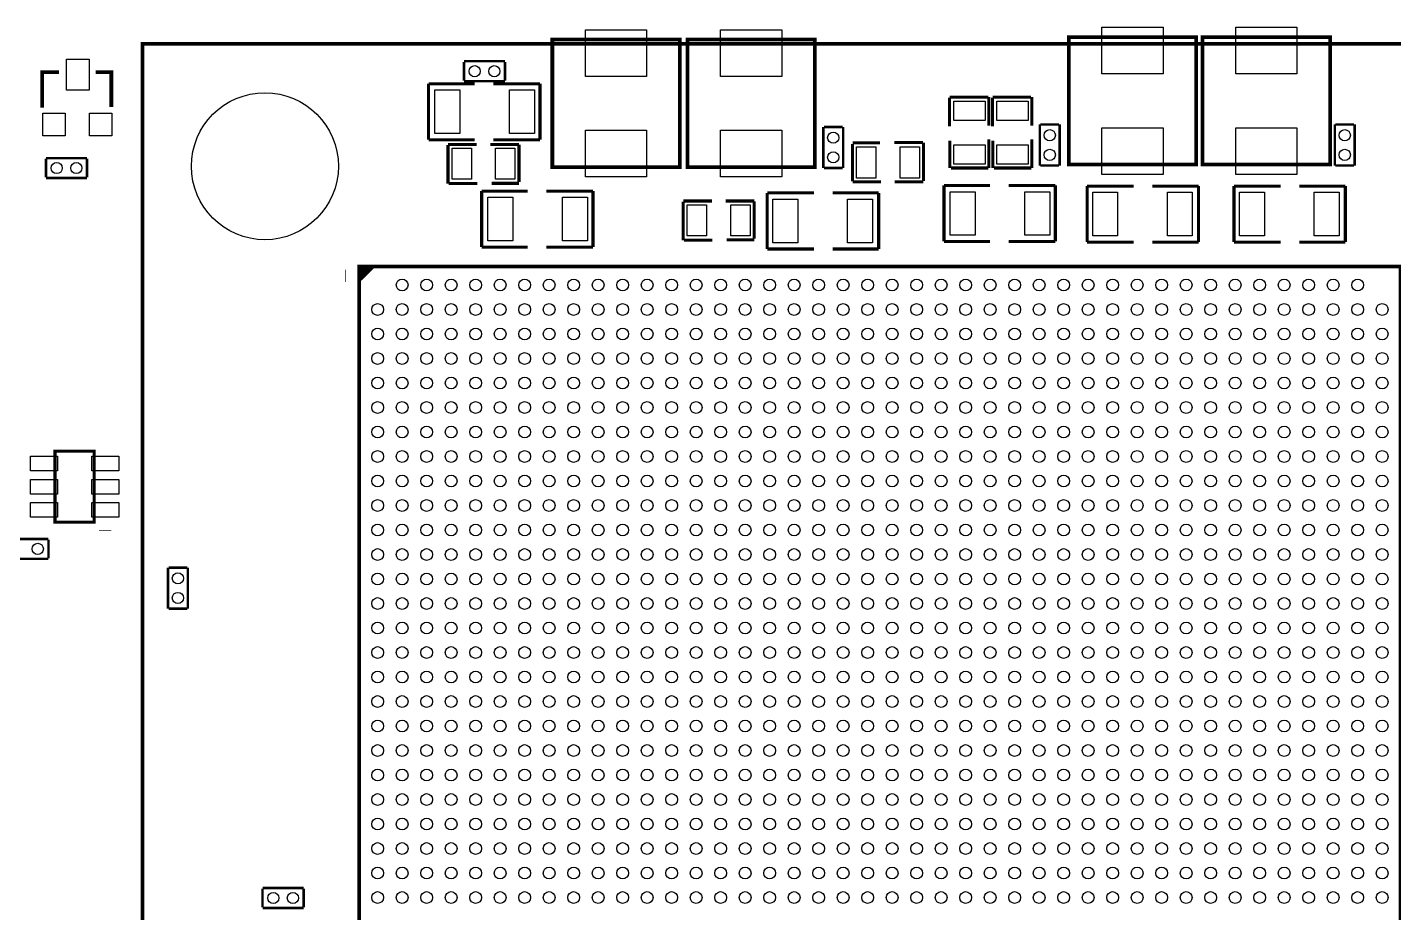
# Model space of a CAD drawing. Extents: x 4 to 274, y -3 to 190.
# Drawn here: x 123.8 to 179.6, y 78 to 114.2 of the extents above; entities that cross this region are included whole.
import ezdxf

# ---------------------------------------------------------------- set-up
doc = ezdxf.new("R2010")
doc.units = 0
doc.header["$MEASUREMENT"] = 0
doc.layers.add('PG_SILKSCREEN_TOP', color=130, linetype='CONTINUOUS')
doc.layers.add('PIN_TOP', color=140, linetype='CONTINUOUS')

msp = doc.modelspace()

# ---------------------------------------------------------------- linework, layer by layer
at = {"layer": 'PG_SILKSCREEN_TOP'}
for points, const_width in [([(171.509944, 108.575856), (171.509944, 113.775744), (166.310056, 113.775744), (166.310056, 108.575856), (171.509944, 108.575856)], 0.150114), ([(176.970944, 108.575856), (176.970944, 113.775744), (171.771056, 113.775744), (171.771056, 108.575856), (176.970944, 108.575856)], 0.150114), ([(188.49594, 33.50768), (188.49594, 113.50752), (128.49606, 113.50752), (128.49606, 33.50768), (188.49594, 33.50768)], 0.1524), ([(150.427944, 108.474256), (150.427944, 113.674144), (145.228056, 113.674144), (145.228056, 108.474256), (150.427944, 108.474256)], 0.150114), ([(155.939744, 108.474256), (155.939744, 113.674144), (150.739856, 113.674144), (150.739856, 108.474256), (155.939744, 108.474256)], 0.150114), ([(141.621002, 112.79124), (143.297402, 112.79124)], 0.1016), ([(141.621002, 112.00384), (141.621002, 112.76584)], 0.1016), ([(143.297402, 112.76584), (143.297402, 112.00384)], 0.1016), ([(125.095, 112.3442), (124.4092, 112.3442), (124.4092, 110.8964)], 0.1524), ([(126.5936, 112.3442), (127.2286, 112.3442), (127.2286, 110.9218)], 0.1524), ([(140.176504, 111.872014), (142.056104, 111.872014)], 0.127), ([(140.176504, 109.586014), (140.176504, 111.872014)], 0.127), ([(143.297402, 111.97844), (141.621002, 111.97844)], 0.1016), ([(144.723104, 111.872014), (142.818104, 111.872014)], 0.127), ([(144.723104, 109.586014), (144.723104, 111.872014)], 0.127), ([(161.4424, 111.3282), (163.0172, 111.3282)], 0.127), ([(161.4424, 110.1344), (161.4424, 111.3028)], 0.127), ([(163.0426, 111.3282), (163.0426, 110.1598)], 0.127), ([(163.195, 111.3282), (164.7698, 111.3282)], 0.127), ([(163.195, 110.1344), (163.195, 111.3028)], 0.127), ([(164.7952, 111.3282), (164.7952, 110.1598)], 0.127), ([(156.2862, 108.4326), (156.2862, 110.109)], 0.1016), ([(156.3116, 110.109), (157.0736, 110.109)], 0.1016), ([(157.099, 110.109), (157.099, 108.4326)], 0.1016), ([(165.1254, 108.5342), (165.1254, 110.2106)], 0.1016), ([(165.1508, 110.2106), (165.9128, 110.2106)], 0.1016), ([(165.9382, 110.2106), (165.9382, 108.5342)], 0.1016), ([(177.165, 108.5342), (177.165, 110.2106)], 0.1016), ([(177.1904, 110.2106), (177.9524, 110.2106)], 0.1016), ([(177.9778, 110.2106), (177.9778, 108.5342)], 0.1016), ([(142.056104, 109.586014), (140.176504, 109.586014)], 0.127), ([(140.97, 109.3978), (142.1384, 109.3978)], 0.127), ([(140.97, 107.7976), (140.97, 109.3724)], 0.127), ([(143.8656, 109.3978), (142.6972, 109.3978)], 0.127), ([(142.818104, 109.586014), (144.723104, 109.586014)], 0.127), ([(143.8656, 107.8611), (143.8656, 109.3851)], 0.127), ([(158.5976, 109.4613), (157.48, 109.4613)], 0.127), ([(157.48, 109.4105), (157.48, 107.8865)], 0.127), ([(159.1818, 109.474), (160.3502, 109.474)], 0.127), ([(160.3756, 109.474), (160.3756, 107.8992)], 0.127), ([(161.4551, 109.5502), (161.4551, 108.4326)], 0.127), ([(163.0426, 108.4326), (163.0426, 109.601)], 0.127), ([(163.2077, 109.5502), (163.2077, 108.4326)], 0.127), ([(164.7952, 108.4326), (164.7952, 109.601)], 0.127), ([(124.5616, 108.839), (126.238, 108.839)], 0.1016), ([(124.5616, 108.0516), (124.5616, 108.8136)], 0.1016), ([(126.238, 108.8136), (126.238, 108.0516)], 0.1016), ([(157.0736, 108.4326), (156.3116, 108.4326)], 0.1016), ([(161.5059, 108.4326), (163.0299, 108.4326)], 0.127), ([(163.2585, 108.4326), (164.7825, 108.4326)], 0.127), ([(165.9128, 108.5342), (165.1508, 108.5342)], 0.1016), ([(177.9524, 108.5342), (177.1904, 108.5342)], 0.1016), ([(126.238, 108.0262), (124.5616, 108.0262)], 0.1016), ([(142.1638, 107.7976), (140.9954, 107.7976)], 0.127), ([(142.748, 107.8103), (143.8656, 107.8103)], 0.127), ([(157.48, 107.8738), (158.6484, 107.8738)], 0.127), ([(160.3756, 107.8738), (159.2072, 107.8738)], 0.127), ([(161.2138, 107.7214), (163.0934, 107.7214)], 0.127), ([(161.2138, 105.4354), (161.2138, 107.7214)], 0.127), ([(165.7604, 107.7214), (163.8554, 107.7214)], 0.127), ([(165.7604, 105.4354), (165.7604, 107.7214)], 0.127), ([(167.0558, 107.696), (167.0558, 105.41)], 0.127), ([(168.9608, 107.696), (167.0558, 107.696)], 0.127), ([(169.7228, 107.696), (171.6024, 107.696)], 0.127), ([(171.6024, 107.696), (171.6024, 105.41)], 0.127), ([(173.0502, 107.696), (173.0502, 105.41)], 0.127), ([(174.9552, 107.696), (173.0502, 107.696)], 0.127), ([(175.7172, 107.696), (177.5968, 107.696)], 0.127), ([(177.5968, 107.696), (177.5968, 105.41)], 0.127), ([(142.3416, 107.4928), (144.2212, 107.4928)], 0.127), ([(142.3416, 105.2068), (142.3416, 107.4928)], 0.127), ([(146.8882, 107.4928), (144.9832, 107.4928)], 0.127), ([(146.8882, 105.2068), (146.8882, 107.4928)], 0.127), ([(150.5712, 107.0864), (151.7396, 107.0864)], 0.127), ([(150.5712, 105.4862), (150.5712, 107.061)], 0.127), ([(153.4668, 107.0864), (152.2984, 107.0864)], 0.127), ([(153.4668, 105.5497), (153.4668, 107.0737)], 0.127), ([(154.0002, 107.4166), (154.0002, 105.1306)], 0.127), ([(155.9052, 107.4166), (154.0002, 107.4166)], 0.127), ([(156.6672, 107.4166), (158.5468, 107.4166)], 0.127), ([(158.5468, 107.4166), (158.5468, 105.1306)], 0.127), ([(151.765, 105.4862), (150.5966, 105.4862)], 0.127), ([(152.3492, 105.4989), (153.4668, 105.4989)], 0.127), ([(163.0934, 105.4354), (161.2138, 105.4354)], 0.127), ([(163.8554, 105.4354), (165.7604, 105.4354)], 0.127), ([(167.0558, 105.41), (168.9608, 105.41)], 0.127), ([(171.6024, 105.41), (169.7228, 105.41)], 0.127), ([(173.0502, 105.41), (174.9552, 105.41)], 0.127), ([(177.5968, 105.41), (175.7172, 105.41)], 0.127), ([(144.2212, 105.2068), (142.3416, 105.2068)], 0.127), ([(144.9832, 105.2068), (146.8882, 105.2068)], 0.127), ([(154.0002, 105.1306), (155.9052, 105.1306)], 0.127), ([(158.5468, 105.1306), (156.6672, 105.1306)], 0.127), ([(136.779, 104.0384), (136.8044, 104.0384)], 0.500126), ([(137.347706, 61.909706), (179.847494, 61.909706), (179.847494, 104.409494), (137.347706, 104.409494), (137.347706, 61.909706)], 0.150114), ([(137.5664, 104.394), (137.3886, 104.2162), (137.3886, 104.0384), (137.7188, 104.3686), (137.8712, 104.3686), (137.3886, 103.886)], 0.150114), ([(124.9299, 93.977714), (124.9299, 96.877886), (126.5301, 96.877886), (126.5301, 93.977714), (124.9299, 93.977714)], 0.124968), ([(126.9746, 93.6244), (126.9746, 93.6498)], 0.500126), ([(122.9868, 93.2942), (124.6632, 93.2942)], 0.1016), ([(124.6632, 93.2688), (124.6632, 92.5068)], 0.1016), ([(124.6632, 92.4814), (122.9868, 92.4814)], 0.1016), ([(129.54, 90.4494), (129.54, 92.1258)], 0.1016), ([(129.5654, 92.1258), (130.3274, 92.1258)], 0.1016), ([(130.3528, 92.1258), (130.3528, 90.4494)], 0.1016), ([(130.3274, 90.4494), (129.5654, 90.4494)], 0.1016), ([(133.4008, 79.047594), (135.0772, 79.047594)], 0.1016), ([(133.4008, 78.260194), (133.4008, 79.022194)], 0.1016), ([(135.0772, 79.022194), (135.0772, 78.260194)], 0.1016), ([(135.0772, 78.234794), (133.4008, 78.234794)], 0.1016)]:
    msp.add_lwpolyline(points, dxfattribs=dict(at, const_width=const_width))
at = {"layer": 'PIN_TOP'}
for points in [[(146.577939, 114.074194), (149.078061, 114.074194), (149.078061, 112.174274), (146.577939, 112.174274)], [(152.089739, 114.074194), (154.589861, 114.074194), (154.589861, 112.174274), (152.089739, 112.174274)], [(167.659939, 114.175794), (170.160061, 114.175794), (170.160061, 112.275874), (167.659939, 112.275874)], [(173.120939, 114.175794), (175.621061, 114.175794), (175.621061, 112.275874), (173.120939, 112.275874)], [(125.404626, 111.605568), (125.404626, 112.875568), (126.319026, 112.875568), (126.319026, 111.605568)], [(141.446504, 111.618014), (141.446504, 109.840014), (140.430504, 109.840014), (140.430504, 111.618014)], [(144.494504, 111.618014), (144.494504, 109.840014), (143.478504, 109.840014), (143.478504, 111.618014)], [(162.8902, 110.3757), (161.6202, 110.3757), (161.6202, 111.1631), (162.8902, 111.1631)], [(164.6428, 110.3757), (163.3728, 110.3757), (163.3728, 111.1631), (164.6428, 111.1631)], [(124.4346, 109.7534), (124.4346, 110.6678), (125.349, 110.6678), (125.349, 109.7534)], [(126.33452, 109.7534), (126.33452, 110.6678), (127.24892, 110.6678), (127.24892, 109.7534)], [(146.577939, 109.974126), (149.078061, 109.974126), (149.078061, 108.074206), (146.577939, 108.074206)], [(152.089739, 109.974126), (154.589861, 109.974126), (154.589861, 108.074206), (152.089739, 108.074206)], [(167.659939, 110.075726), (170.160061, 110.075726), (170.160061, 108.175806), (167.659939, 108.175806)], [(173.120939, 110.075726), (175.621061, 110.075726), (175.621061, 108.175806), (173.120939, 108.175806)], [(162.8902, 108.5977), (161.6202, 108.5977), (161.6202, 109.3851), (162.8902, 109.3851)], [(164.6428, 108.5977), (163.3728, 108.5977), (163.3728, 109.3851), (164.6428, 109.3851)], [(141.9225, 109.2454), (141.9225, 107.9754), (141.1351, 107.9754), (141.1351, 109.2454)], [(143.7005, 109.2454), (143.7005, 107.9754), (142.9131, 107.9754), (142.9131, 109.2454)], [(157.6451, 108.0262), (157.6451, 109.2962), (158.4325, 109.2962), (158.4325, 108.0262)], [(159.4231, 108.0262), (159.4231, 109.2962), (160.2105, 109.2962), (160.2105, 108.0262)], [(143.6116, 107.2388), (143.6116, 105.4608), (142.5956, 105.4608), (142.5956, 107.2388)], [(146.6596, 107.2388), (146.6596, 105.4608), (145.6436, 105.4608), (145.6436, 107.2388)], [(154.2288, 105.3846), (154.2288, 107.1626), (155.2448, 107.1626), (155.2448, 105.3846)], [(157.2768, 105.3846), (157.2768, 107.1626), (158.2928, 107.1626), (158.2928, 105.3846)], [(162.4838, 107.4674), (162.4838, 105.6894), (161.4678, 105.6894), (161.4678, 107.4674)], [(165.5318, 107.4674), (165.5318, 105.6894), (164.5158, 105.6894), (164.5158, 107.4674)], [(167.2844, 105.664), (167.2844, 107.442), (168.3004, 107.442), (168.3004, 105.664)], [(170.3324, 105.664), (170.3324, 107.442), (171.3484, 107.442), (171.3484, 105.664)], [(173.2788, 105.664), (173.2788, 107.442), (174.2948, 107.442), (174.2948, 105.664)], [(176.3268, 105.664), (176.3268, 107.442), (177.3428, 107.442), (177.3428, 105.664)], [(151.5237, 106.934), (151.5237, 105.664), (150.7363, 105.664), (150.7363, 106.934)], [(153.3017, 106.934), (153.3017, 105.664), (152.5143, 105.664), (152.5143, 106.934)], [(125.030103, 96.077786), (123.930029, 96.077786), (123.930029, 96.677734), (125.030103, 96.677734)], [(127.529971, 96.077786), (126.429897, 96.077786), (126.429897, 96.677734), (127.529971, 96.677734)], [(125.030103, 95.127826), (123.930029, 95.127826), (123.930029, 95.727774), (125.030103, 95.727774)], [(127.529971, 95.127826), (126.429897, 95.127826), (126.429897, 95.727774), (127.529971, 95.727774)], [(125.030103, 94.177866), (123.930029, 94.177866), (123.930029, 94.777814), (125.030103, 94.777814)], [(127.529971, 94.177866), (126.429897, 94.177866), (126.429897, 94.777814), (127.529971, 94.777814)]]:
    msp.add_lwpolyline(points, close=True, dxfattribs=at)
for centre, radius in [((142.05839, 112.38484), 0.2286), ((142.860014, 112.38484), 0.2286), ((133.49605, 108.50753), 2.999994), ((156.6926, 109.671612), 0.2286), ((165.5318, 109.773212), 0.2286), ((177.5714, 109.773212), 0.2286), ((156.6926, 108.869988), 0.2286), ((165.5318, 108.971588), 0.2286), ((177.5714, 108.971588), 0.2286), ((124.998988, 108.4326), 0.2286), ((125.800612, 108.4326), 0.2286), ((139.097512, 103.659686), 0.2413), ((140.09751, 103.659686), 0.2413), ((141.097508, 103.659686), 0.2413), ((142.097506, 103.659686), 0.2413), ((143.097504, 103.659686), 0.2413), ((144.097502, 103.659686), 0.2413), ((145.0975, 103.659686), 0.2413), ((146.097498, 103.659686), 0.2413), ((147.097496, 103.659686), 0.2413), ((148.097494, 103.659686), 0.2413), ((149.097492, 103.659686), 0.2413), ((150.09749, 103.659686), 0.2413), ((151.097488, 103.659686), 0.2413), ((152.097486, 103.659686), 0.2413), ((153.097484, 103.659686), 0.2413), ((154.097482, 103.659686), 0.2413), ((155.09748, 103.659686), 0.2413), ((156.097478, 103.659686), 0.2413), ((157.097476, 103.659686), 0.2413), ((158.097474, 103.659686), 0.2413), ((159.097726, 103.659686), 0.2413), ((160.097724, 103.659686), 0.2413), ((161.097722, 103.659686), 0.2413), ((162.09772, 103.659686), 0.2413), ((163.097718, 103.659686), 0.2413), ((164.097716, 103.659686), 0.2413), ((165.097714, 103.659686), 0.2413), ((166.097712, 103.659686), 0.2413), ((167.09771, 103.659686), 0.2413), ((168.097708, 103.659686), 0.2413), ((169.097706, 103.659686), 0.2413), ((170.097704, 103.659686), 0.2413), ((171.097702, 103.659686), 0.2413), ((172.0977, 103.659686), 0.2413), ((173.097698, 103.659686), 0.2413), ((174.097696, 103.659686), 0.2413), ((175.097694, 103.659686), 0.2413), ((176.097692, 103.659686), 0.2413), ((177.09769, 103.659686), 0.2413), ((178.097688, 103.659686), 0.2413), ((138.097514, 102.659688), 0.2413), ((139.097512, 102.659688), 0.2413), ((140.09751, 102.659688), 0.2413), ((141.097508, 102.659688), 0.2413), ((142.097506, 102.659688), 0.2413), ((143.097504, 102.659688), 0.2413), ((144.097502, 102.659688), 0.2413), ((145.0975, 102.659688), 0.2413), ((146.097498, 102.659688), 0.2413), ((147.097496, 102.659688), 0.2413), ((148.097494, 102.659688), 0.2413), ((149.097492, 102.659688), 0.2413), ((150.09749, 102.659688), 0.2413), ((151.097488, 102.659688), 0.2413), ((152.097486, 102.659688), 0.2413), ((153.097484, 102.659688), 0.2413), ((154.097482, 102.659688), 0.2413), ((155.09748, 102.659688), 0.2413), ((156.097478, 102.659688), 0.2413), ((157.097476, 102.659688), 0.2413), ((158.097474, 102.659688), 0.2413), ((159.097726, 102.659688), 0.2413), ((160.097724, 102.659688), 0.2413), ((161.097722, 102.659688), 0.2413), ((162.09772, 102.659688), 0.2413), ((163.097718, 102.659688), 0.2413), ((164.097716, 102.659688), 0.2413), ((165.097714, 102.659688), 0.2413), ((166.097712, 102.659688), 0.2413), ((167.09771, 102.659688), 0.2413), ((168.097708, 102.659688), 0.2413), ((169.097706, 102.659688), 0.2413), ((170.097704, 102.659688), 0.2413), ((171.097702, 102.659688), 0.2413), ((172.0977, 102.659688), 0.2413), ((173.097698, 102.659688), 0.2413), ((174.097696, 102.659688), 0.2413), ((175.097694, 102.659688), 0.2413), ((176.097692, 102.659688), 0.2413), ((177.09769, 102.659688), 0.2413), ((178.097688, 102.659688), 0.2413), ((179.097686, 102.659688), 0.2413), ((138.097514, 101.65969), 0.2413), ((139.097512, 101.65969), 0.2413), ((140.09751, 101.65969), 0.2413), ((141.097508, 101.65969), 0.2413), ((142.097506, 101.65969), 0.2413), ((143.097504, 101.65969), 0.2413), ((144.097502, 101.65969), 0.2413), ((145.0975, 101.65969), 0.2413), ((146.097498, 101.65969), 0.2413), ((147.097496, 101.65969), 0.2413), ((148.097494, 101.65969), 0.2413), ((149.097492, 101.65969), 0.2413), ((150.09749, 101.65969), 0.2413), ((151.097488, 101.65969), 0.2413), ((152.097486, 101.65969), 0.2413), ((153.097484, 101.65969), 0.2413), ((154.097482, 101.65969), 0.2413), ((155.09748, 101.65969), 0.2413), ((156.097478, 101.65969), 0.2413), ((157.097476, 101.65969), 0.2413), ((158.097474, 101.65969), 0.2413), ((159.097726, 101.65969), 0.2413), ((160.097724, 101.65969), 0.2413), ((161.097722, 101.65969), 0.2413), ((162.09772, 101.65969), 0.2413), ((163.097718, 101.65969), 0.2413), ((164.097716, 101.65969), 0.2413), ((165.097714, 101.65969), 0.2413), ((166.097712, 101.65969), 0.2413), ((167.09771, 101.65969), 0.2413), ((168.097708, 101.65969), 0.2413), ((169.097706, 101.65969), 0.2413), ((170.097704, 101.65969), 0.2413), ((171.097702, 101.65969), 0.2413), ((172.0977, 101.65969), 0.2413), ((173.097698, 101.65969), 0.2413), ((174.097696, 101.65969), 0.2413), ((175.097694, 101.65969), 0.2413), ((176.097692, 101.65969), 0.2413), ((177.09769, 101.65969), 0.2413), ((178.097688, 101.65969), 0.2413), ((179.097686, 101.65969), 0.2413), ((138.097514, 100.659692), 0.2413), ((139.097512, 100.659692), 0.2413), ((140.09751, 100.659692), 0.2413), ((141.097508, 100.659692), 0.2413), ((142.097506, 100.659692), 0.2413), ((143.097504, 100.659692), 0.2413), ((144.097502, 100.659692), 0.2413), ((145.0975, 100.659692), 0.2413), ((146.097498, 100.659692), 0.2413), ((147.097496, 100.659692), 0.2413), ((148.097494, 100.659692), 0.2413), ((149.097492, 100.659692), 0.2413), ((150.09749, 100.659692), 0.2413), ((151.097488, 100.659692), 0.2413), ((152.097486, 100.659692), 0.2413), ((153.097484, 100.659692), 0.2413), ((154.097482, 100.659692), 0.2413), ((155.09748, 100.659692), 0.2413), ((156.097478, 100.659692), 0.2413), ((157.097476, 100.659692), 0.2413), ((158.097474, 100.659692), 0.2413), ((159.097726, 100.659692), 0.2413), ((160.097724, 100.659692), 0.2413), ((161.097722, 100.659692), 0.2413), ((162.09772, 100.659692), 0.2413), ((163.097718, 100.659692), 0.2413), ((164.097716, 100.659692), 0.2413), ((165.097714, 100.659692), 0.2413), ((166.097712, 100.659692), 0.2413), ((167.09771, 100.659692), 0.2413), ((168.097708, 100.659692), 0.2413), ((169.097706, 100.659692), 0.2413), ((170.097704, 100.659692), 0.2413), ((171.097702, 100.659692), 0.2413), ((172.0977, 100.659692), 0.2413), ((173.097698, 100.659692), 0.2413), ((174.097696, 100.659692), 0.2413), ((175.097694, 100.659692), 0.2413), ((176.097692, 100.659692), 0.2413), ((177.09769, 100.659692), 0.2413), ((178.097688, 100.659692), 0.2413), ((179.097686, 100.659692), 0.2413), ((138.097514, 99.659694), 0.2413), ((139.097512, 99.659694), 0.2413), ((140.09751, 99.659694), 0.2413), ((141.097508, 99.659694), 0.2413), ((142.097506, 99.659694), 0.2413), ((143.097504, 99.659694), 0.2413), ((144.097502, 99.659694), 0.2413), ((145.0975, 99.659694), 0.2413), ((146.097498, 99.659694), 0.2413), ((147.097496, 99.659694), 0.2413), ((148.097494, 99.659694), 0.2413), ((149.097492, 99.659694), 0.2413), ((150.09749, 99.659694), 0.2413), ((151.097488, 99.659694), 0.2413), ((152.097486, 99.659694), 0.2413), ((153.097484, 99.659694), 0.2413), ((154.097482, 99.659694), 0.2413), ((155.09748, 99.659694), 0.2413), ((156.097478, 99.659694), 0.2413), ((157.097476, 99.659694), 0.2413), ((158.097474, 99.659694), 0.2413), ((159.097726, 99.659694), 0.2413), ((160.097724, 99.659694), 0.2413), ((161.097722, 99.659694), 0.2413), ((162.09772, 99.659694), 0.2413), ((163.097718, 99.659694), 0.2413), ((164.097716, 99.659694), 0.2413), ((165.097714, 99.659694), 0.2413), ((166.097712, 99.659694), 0.2413), ((167.09771, 99.659694), 0.2413), ((168.097708, 99.659694), 0.2413), ((169.097706, 99.659694), 0.2413), ((170.097704, 99.659694), 0.2413), ((171.097702, 99.659694), 0.2413), ((172.0977, 99.659694), 0.2413), ((173.097698, 99.659694), 0.2413), ((174.097696, 99.659694), 0.2413), ((175.097694, 99.659694), 0.2413), ((176.097692, 99.659694), 0.2413), ((177.09769, 99.659694), 0.2413), ((178.097688, 99.659694), 0.2413), ((179.097686, 99.659694), 0.2413), ((138.097514, 98.659696), 0.2413), ((139.097512, 98.659696), 0.2413), ((140.09751, 98.659696), 0.2413), ((141.097508, 98.659696), 0.2413), ((142.097506, 98.659696), 0.2413), ((143.097504, 98.659696), 0.2413), ((144.097502, 98.659696), 0.2413), ((145.0975, 98.659696), 0.2413), ((146.097498, 98.659696), 0.2413), ((147.097496, 98.659696), 0.2413), ((148.097494, 98.659696), 0.2413), ((149.097492, 98.659696), 0.2413), ((150.09749, 98.659696), 0.2413), ((151.097488, 98.659696), 0.2413), ((152.097486, 98.659696), 0.2413), ((153.097484, 98.659696), 0.2413), ((154.097482, 98.659696), 0.2413), ((155.09748, 98.659696), 0.2413), ((156.097478, 98.659696), 0.2413), ((157.097476, 98.659696), 0.2413), ((158.097474, 98.659696), 0.2413), ((159.097726, 98.659696), 0.2413), ((160.097724, 98.659696), 0.2413), ((161.097722, 98.659696), 0.2413), ((162.09772, 98.659696), 0.2413), ((163.097718, 98.659696), 0.2413), ((164.097716, 98.659696), 0.2413), ((165.097714, 98.659696), 0.2413), ((166.097712, 98.659696), 0.2413), ((167.09771, 98.659696), 0.2413), ((168.097708, 98.659696), 0.2413), ((169.097706, 98.659696), 0.2413), ((170.097704, 98.659696), 0.2413), ((171.097702, 98.659696), 0.2413), ((172.0977, 98.659696), 0.2413), ((173.097698, 98.659696), 0.2413), ((174.097696, 98.659696), 0.2413), ((175.097694, 98.659696), 0.2413), ((176.097692, 98.659696), 0.2413), ((177.09769, 98.659696), 0.2413), ((178.097688, 98.659696), 0.2413), ((179.097686, 98.659696), 0.2413), ((138.097514, 97.659698), 0.2413), ((139.097512, 97.659698), 0.2413), ((140.09751, 97.659698), 0.2413), ((141.097508, 97.659698), 0.2413), ((142.097506, 97.659698), 0.2413), ((143.097504, 97.659698), 0.2413), ((144.097502, 97.659698), 0.2413), ((145.0975, 97.659698), 0.2413), ((146.097498, 97.659698), 0.2413), ((147.097496, 97.659698), 0.2413), ((148.097494, 97.659698), 0.2413), ((149.097492, 97.659698), 0.2413), ((150.09749, 97.659698), 0.2413), ((151.097488, 97.659698), 0.2413), ((152.097486, 97.659698), 0.2413), ((153.097484, 97.659698), 0.2413), ((154.097482, 97.659698), 0.2413), ((155.09748, 97.659698), 0.2413), ((156.097478, 97.659698), 0.2413), ((157.097476, 97.659698), 0.2413), ((158.097474, 97.659698), 0.2413), ((159.097726, 97.659698), 0.2413), ((160.097724, 97.659698), 0.2413), ((161.097722, 97.659698), 0.2413), ((162.09772, 97.659698), 0.2413), ((163.097718, 97.659698), 0.2413), ((164.097716, 97.659698), 0.2413), ((165.097714, 97.659698), 0.2413), ((166.097712, 97.659698), 0.2413), ((167.09771, 97.659698), 0.2413), ((168.097708, 97.659698), 0.2413), ((169.097706, 97.659698), 0.2413), ((170.097704, 97.659698), 0.2413), ((171.097702, 97.659698), 0.2413), ((172.0977, 97.659698), 0.2413), ((173.097698, 97.659698), 0.2413), ((174.097696, 97.659698), 0.2413), ((175.097694, 97.659698), 0.2413), ((176.097692, 97.659698), 0.2413), ((177.09769, 97.659698), 0.2413), ((178.097688, 97.659698), 0.2413), ((179.097686, 97.659698), 0.2413), ((138.097514, 96.6597), 0.2413), ((139.097512, 96.6597), 0.2413), ((140.09751, 96.6597), 0.2413), ((141.097508, 96.6597), 0.2413), ((142.097506, 96.6597), 0.2413), ((143.097504, 96.6597), 0.2413), ((144.097502, 96.6597), 0.2413), ((145.0975, 96.6597), 0.2413), ((146.097498, 96.6597), 0.2413), ((147.097496, 96.6597), 0.2413), ((148.097494, 96.6597), 0.2413), ((149.097492, 96.6597), 0.2413), ((150.09749, 96.6597), 0.2413), ((151.097488, 96.6597), 0.2413), ((152.097486, 96.6597), 0.2413), ((153.097484, 96.6597), 0.2413), ((154.097482, 96.6597), 0.2413), ((155.09748, 96.6597), 0.2413), ((156.097478, 96.6597), 0.2413), ((157.097476, 96.6597), 0.2413), ((158.097474, 96.6597), 0.2413), ((159.097726, 96.6597), 0.2413), ((160.097724, 96.6597), 0.2413), ((161.097722, 96.6597), 0.2413), ((162.09772, 96.6597), 0.2413), ((163.097718, 96.6597), 0.2413), ((164.097716, 96.6597), 0.2413), ((165.097714, 96.6597), 0.2413), ((166.097712, 96.6597), 0.2413), ((167.09771, 96.6597), 0.2413), ((168.097708, 96.6597), 0.2413), ((169.097706, 96.6597), 0.2413), ((170.097704, 96.6597), 0.2413), ((171.097702, 96.6597), 0.2413), ((172.0977, 96.6597), 0.2413), ((173.097698, 96.6597), 0.2413), ((174.097696, 96.6597), 0.2413), ((175.097694, 96.6597), 0.2413), ((176.097692, 96.6597), 0.2413), ((177.09769, 96.6597), 0.2413), ((178.097688, 96.6597), 0.2413), ((179.097686, 96.6597), 0.2413), ((138.097514, 95.659702), 0.2413), ((139.097512, 95.659702), 0.2413), ((140.09751, 95.659702), 0.2413), ((141.097508, 95.659702), 0.2413), ((142.097506, 95.659702), 0.2413), ((143.097504, 95.659702), 0.2413), ((144.097502, 95.659702), 0.2413), ((145.0975, 95.659702), 0.2413), ((146.097498, 95.659702), 0.2413), ((147.097496, 95.659702), 0.2413), ((148.097494, 95.659702), 0.2413), ((149.097492, 95.659702), 0.2413), ((150.09749, 95.659702), 0.2413), ((151.097488, 95.659702), 0.2413), ((152.097486, 95.659702), 0.2413), ((153.097484, 95.659702), 0.2413), ((154.097482, 95.659702), 0.2413), ((155.09748, 95.659702), 0.2413), ((156.097478, 95.659702), 0.2413), ((157.097476, 95.659702), 0.2413), ((158.097474, 95.659702), 0.2413), ((159.097726, 95.659702), 0.2413), ((160.097724, 95.659702), 0.2413), ((161.097722, 95.659702), 0.2413), ((162.09772, 95.659702), 0.2413), ((163.097718, 95.659702), 0.2413), ((164.097716, 95.659702), 0.2413), ((165.097714, 95.659702), 0.2413), ((166.097712, 95.659702), 0.2413), ((167.09771, 95.659702), 0.2413), ((168.097708, 95.659702), 0.2413), ((169.097706, 95.659702), 0.2413), ((170.097704, 95.659702), 0.2413), ((171.097702, 95.659702), 0.2413), ((172.0977, 95.659702), 0.2413), ((173.097698, 95.659702), 0.2413), ((174.097696, 95.659702), 0.2413), ((175.097694, 95.659702), 0.2413), ((176.097692, 95.659702), 0.2413), ((177.09769, 95.659702), 0.2413), ((178.097688, 95.659702), 0.2413), ((179.097686, 95.659702), 0.2413), ((138.097514, 94.659704), 0.2413), ((139.097512, 94.659704), 0.2413), ((140.09751, 94.659704), 0.2413), ((141.097508, 94.659704), 0.2413), ((142.097506, 94.659704), 0.2413), ((143.097504, 94.659704), 0.2413), ((144.097502, 94.659704), 0.2413), ((145.0975, 94.659704), 0.2413), ((146.097498, 94.659704), 0.2413), ((147.097496, 94.659704), 0.2413), ((148.097494, 94.659704), 0.2413), ((149.097492, 94.659704), 0.2413), ((150.09749, 94.659704), 0.2413), ((151.097488, 94.659704), 0.2413), ((152.097486, 94.659704), 0.2413), ((153.097484, 94.659704), 0.2413), ((154.097482, 94.659704), 0.2413), ((155.09748, 94.659704), 0.2413), ((156.097478, 94.659704), 0.2413), ((157.097476, 94.659704), 0.2413), ((158.097474, 94.659704), 0.2413), ((159.097726, 94.659704), 0.2413), ((160.097724, 94.659704), 0.2413), ((161.097722, 94.659704), 0.2413), ((162.09772, 94.659704), 0.2413), ((163.097718, 94.659704), 0.2413), ((164.097716, 94.659704), 0.2413), ((165.097714, 94.659704), 0.2413), ((166.097712, 94.659704), 0.2413), ((167.09771, 94.659704), 0.2413), ((168.097708, 94.659704), 0.2413), ((169.097706, 94.659704), 0.2413), ((170.097704, 94.659704), 0.2413), ((171.097702, 94.659704), 0.2413), ((172.0977, 94.659704), 0.2413), ((173.097698, 94.659704), 0.2413), ((174.097696, 94.659704), 0.2413), ((175.097694, 94.659704), 0.2413), ((176.097692, 94.659704), 0.2413), ((177.09769, 94.659704), 0.2413), ((178.097688, 94.659704), 0.2413), ((179.097686, 94.659704), 0.2413), ((138.097514, 93.659706), 0.2413), ((139.097512, 93.659706), 0.2413), ((140.09751, 93.659706), 0.2413), ((141.097508, 93.659706), 0.2413), ((142.097506, 93.659706), 0.2413), ((143.097504, 93.659706), 0.2413), ((144.097502, 93.659706), 0.2413), ((145.0975, 93.659706), 0.2413), ((146.097498, 93.659706), 0.2413), ((147.097496, 93.659706), 0.2413), ((148.097494, 93.659706), 0.2413), ((149.097492, 93.659706), 0.2413), ((150.09749, 93.659706), 0.2413), ((151.097488, 93.659706), 0.2413), ((152.097486, 93.659706), 0.2413), ((153.097484, 93.659706), 0.2413), ((154.097482, 93.659706), 0.2413), ((155.09748, 93.659706), 0.2413), ((156.097478, 93.659706), 0.2413), ((157.097476, 93.659706), 0.2413), ((158.097474, 93.659706), 0.2413), ((159.097726, 93.659706), 0.2413), ((160.097724, 93.659706), 0.2413), ((161.097722, 93.659706), 0.2413), ((162.09772, 93.659706), 0.2413), ((163.097718, 93.659706), 0.2413), ((164.097716, 93.659706), 0.2413), ((165.097714, 93.659706), 0.2413), ((166.097712, 93.659706), 0.2413), ((167.09771, 93.659706), 0.2413), ((168.097708, 93.659706), 0.2413), ((169.097706, 93.659706), 0.2413), ((170.097704, 93.659706), 0.2413), ((171.097702, 93.659706), 0.2413), ((172.0977, 93.659706), 0.2413), ((173.097698, 93.659706), 0.2413), ((174.097696, 93.659706), 0.2413), ((175.097694, 93.659706), 0.2413), ((176.097692, 93.659706), 0.2413), ((177.09769, 93.659706), 0.2413), ((178.097688, 93.659706), 0.2413), ((179.097686, 93.659706), 0.2413), ((124.225812, 92.8878), 0.2286), ((138.097514, 92.659708), 0.2413), ((139.097512, 92.659708), 0.2413), ((140.09751, 92.659708), 0.2413), ((141.097508, 92.659708), 0.2413), ((142.097506, 92.659708), 0.2413), ((143.097504, 92.659708), 0.2413), ((144.097502, 92.659708), 0.2413), ((145.0975, 92.659708), 0.2413), ((146.097498, 92.659708), 0.2413), ((147.097496, 92.659708), 0.2413), ((148.097494, 92.659708), 0.2413), ((149.097492, 92.659708), 0.2413), ((150.09749, 92.659708), 0.2413), ((151.097488, 92.659708), 0.2413), ((152.097486, 92.659708), 0.2413), ((153.097484, 92.659708), 0.2413), ((154.097482, 92.659708), 0.2413), ((155.09748, 92.659708), 0.2413), ((156.097478, 92.659708), 0.2413), ((157.097476, 92.659708), 0.2413), ((158.097474, 92.659708), 0.2413), ((159.097726, 92.659708), 0.2413), ((160.097724, 92.659708), 0.2413), ((161.097722, 92.659708), 0.2413), ((162.09772, 92.659708), 0.2413), ((163.097718, 92.659708), 0.2413), ((164.097716, 92.659708), 0.2413), ((165.097714, 92.659708), 0.2413), ((166.097712, 92.659708), 0.2413), ((167.09771, 92.659708), 0.2413), ((168.097708, 92.659708), 0.2413), ((169.097706, 92.659708), 0.2413), ((170.097704, 92.659708), 0.2413), ((171.097702, 92.659708), 0.2413), ((172.0977, 92.659708), 0.2413), ((173.097698, 92.659708), 0.2413), ((174.097696, 92.659708), 0.2413), ((175.097694, 92.659708), 0.2413), ((176.097692, 92.659708), 0.2413), ((177.09769, 92.659708), 0.2413), ((178.097688, 92.659708), 0.2413), ((179.097686, 92.659708), 0.2413), ((129.9464, 91.688412), 0.2286), ((138.097514, 91.65971), 0.2413), ((139.097512, 91.65971), 0.2413), ((140.09751, 91.65971), 0.2413), ((141.097508, 91.65971), 0.2413), ((142.097506, 91.65971), 0.2413), ((143.097504, 91.65971), 0.2413), ((144.097502, 91.65971), 0.2413), ((145.0975, 91.65971), 0.2413), ((146.097498, 91.65971), 0.2413), ((147.097496, 91.65971), 0.2413), ((148.097494, 91.65971), 0.2413), ((149.097492, 91.65971), 0.2413), ((150.09749, 91.65971), 0.2413), ((151.097488, 91.65971), 0.2413), ((152.097486, 91.65971), 0.2413), ((153.097484, 91.65971), 0.2413), ((154.097482, 91.65971), 0.2413), ((155.09748, 91.65971), 0.2413), ((156.097478, 91.65971), 0.2413), ((157.097476, 91.65971), 0.2413), ((158.097474, 91.65971), 0.2413), ((159.097726, 91.65971), 0.2413), ((160.097724, 91.65971), 0.2413), ((161.097722, 91.65971), 0.2413), ((162.09772, 91.65971), 0.2413), ((163.097718, 91.65971), 0.2413), ((164.097716, 91.65971), 0.2413), ((165.097714, 91.65971), 0.2413), ((166.097712, 91.65971), 0.2413), ((167.09771, 91.65971), 0.2413), ((168.097708, 91.65971), 0.2413), ((169.097706, 91.65971), 0.2413), ((170.097704, 91.65971), 0.2413), ((171.097702, 91.65971), 0.2413), ((172.0977, 91.65971), 0.2413), ((173.097698, 91.65971), 0.2413), ((174.097696, 91.65971), 0.2413), ((175.097694, 91.65971), 0.2413), ((176.097692, 91.65971), 0.2413), ((177.09769, 91.65971), 0.2413), ((178.097688, 91.65971), 0.2413), ((179.097686, 91.65971), 0.2413), ((129.9464, 90.886788), 0.2286), ((138.097514, 90.659712), 0.2413), ((139.097512, 90.659712), 0.2413), ((140.09751, 90.659712), 0.2413), ((141.097508, 90.659712), 0.2413), ((142.097506, 90.659712), 0.2413), ((143.097504, 90.659712), 0.2413), ((144.097502, 90.659712), 0.2413), ((145.0975, 90.659712), 0.2413), ((146.097498, 90.659712), 0.2413), ((147.097496, 90.659712), 0.2413), ((148.097494, 90.659712), 0.2413), ((149.097492, 90.659712), 0.2413), ((150.09749, 90.659712), 0.2413), ((151.097488, 90.659712), 0.2413), ((152.097486, 90.659712), 0.2413), ((153.097484, 90.659712), 0.2413), ((154.097482, 90.659712), 0.2413), ((155.09748, 90.659712), 0.2413), ((156.097478, 90.659712), 0.2413), ((157.097476, 90.659712), 0.2413), ((158.097474, 90.659712), 0.2413), ((159.097726, 90.659712), 0.2413), ((160.097724, 90.659712), 0.2413), ((161.097722, 90.659712), 0.2413), ((162.09772, 90.659712), 0.2413), ((163.097718, 90.659712), 0.2413), ((164.097716, 90.659712), 0.2413), ((165.097714, 90.659712), 0.2413), ((166.097712, 90.659712), 0.2413), ((167.09771, 90.659712), 0.2413), ((168.097708, 90.659712), 0.2413), ((169.097706, 90.659712), 0.2413), ((170.097704, 90.659712), 0.2413), ((171.097702, 90.659712), 0.2413), ((172.0977, 90.659712), 0.2413), ((173.097698, 90.659712), 0.2413), ((174.097696, 90.659712), 0.2413), ((175.097694, 90.659712), 0.2413), ((176.097692, 90.659712), 0.2413), ((177.09769, 90.659712), 0.2413), ((178.097688, 90.659712), 0.2413), ((179.097686, 90.659712), 0.2413), ((138.097514, 89.659714), 0.2413), ((139.097512, 89.659714), 0.2413), ((140.09751, 89.659714), 0.2413), ((141.097508, 89.659714), 0.2413), ((142.097506, 89.659714), 0.2413), ((143.097504, 89.659714), 0.2413), ((144.097502, 89.659714), 0.2413), ((145.0975, 89.659714), 0.2413), ((146.097498, 89.659714), 0.2413), ((147.097496, 89.659714), 0.2413), ((148.097494, 89.659714), 0.2413), ((149.097492, 89.659714), 0.2413), ((150.09749, 89.659714), 0.2413), ((151.097488, 89.659714), 0.2413), ((152.097486, 89.659714), 0.2413), ((153.097484, 89.659714), 0.2413), ((154.097482, 89.659714), 0.2413), ((155.09748, 89.659714), 0.2413), ((156.097478, 89.659714), 0.2413), ((157.097476, 89.659714), 0.2413), ((158.097474, 89.659714), 0.2413), ((159.097726, 89.659714), 0.2413), ((160.097724, 89.659714), 0.2413), ((161.097722, 89.659714), 0.2413), ((162.09772, 89.659714), 0.2413), ((163.097718, 89.659714), 0.2413), ((164.097716, 89.659714), 0.2413), ((165.097714, 89.659714), 0.2413), ((166.097712, 89.659714), 0.2413), ((167.09771, 89.659714), 0.2413), ((168.097708, 89.659714), 0.2413), ((169.097706, 89.659714), 0.2413), ((170.097704, 89.659714), 0.2413), ((171.097702, 89.659714), 0.2413), ((172.0977, 89.659714), 0.2413), ((173.097698, 89.659714), 0.2413), ((174.097696, 89.659714), 0.2413), ((175.097694, 89.659714), 0.2413), ((176.097692, 89.659714), 0.2413), ((177.09769, 89.659714), 0.2413), ((178.097688, 89.659714), 0.2413), ((179.097686, 89.659714), 0.2413), ((138.097514, 88.659716), 0.2413), ((139.097512, 88.659716), 0.2413), ((140.09751, 88.659716), 0.2413), ((141.097508, 88.659716), 0.2413), ((142.097506, 88.659716), 0.2413), ((143.097504, 88.659716), 0.2413), ((144.097502, 88.659716), 0.2413), ((145.0975, 88.659716), 0.2413), ((146.097498, 88.659716), 0.2413), ((147.097496, 88.659716), 0.2413), ((148.097494, 88.659716), 0.2413), ((149.097492, 88.659716), 0.2413), ((150.09749, 88.659716), 0.2413), ((151.097488, 88.659716), 0.2413), ((152.097486, 88.659716), 0.2413), ((153.097484, 88.659716), 0.2413), ((154.097482, 88.659716), 0.2413), ((155.09748, 88.659716), 0.2413), ((156.097478, 88.659716), 0.2413), ((157.097476, 88.659716), 0.2413), ((158.097474, 88.659716), 0.2413), ((159.097726, 88.659716), 0.2413), ((160.097724, 88.659716), 0.2413), ((161.097722, 88.659716), 0.2413), ((162.09772, 88.659716), 0.2413), ((163.097718, 88.659716), 0.2413), ((164.097716, 88.659716), 0.2413), ((165.097714, 88.659716), 0.2413), ((166.097712, 88.659716), 0.2413), ((167.09771, 88.659716), 0.2413), ((168.097708, 88.659716), 0.2413), ((169.097706, 88.659716), 0.2413), ((170.097704, 88.659716), 0.2413), ((171.097702, 88.659716), 0.2413), ((172.0977, 88.659716), 0.2413), ((173.097698, 88.659716), 0.2413), ((174.097696, 88.659716), 0.2413), ((175.097694, 88.659716), 0.2413), ((176.097692, 88.659716), 0.2413), ((177.09769, 88.659716), 0.2413), ((178.097688, 88.659716), 0.2413), ((179.097686, 88.659716), 0.2413), ((138.097514, 87.659718), 0.2413), ((139.097512, 87.659718), 0.2413), ((140.09751, 87.659718), 0.2413), ((141.097508, 87.659718), 0.2413), ((142.097506, 87.659718), 0.2413), ((143.097504, 87.659718), 0.2413), ((144.097502, 87.659718), 0.2413), ((145.0975, 87.659718), 0.2413), ((146.097498, 87.659718), 0.2413), ((147.097496, 87.659718), 0.2413), ((148.097494, 87.659718), 0.2413), ((149.097492, 87.659718), 0.2413), ((150.09749, 87.659718), 0.2413), ((151.097488, 87.659718), 0.2413), ((152.097486, 87.659718), 0.2413), ((153.097484, 87.659718), 0.2413), ((154.097482, 87.659718), 0.2413), ((155.09748, 87.659718), 0.2413), ((156.097478, 87.659718), 0.2413), ((157.097476, 87.659718), 0.2413), ((158.097474, 87.659718), 0.2413), ((159.097726, 87.659718), 0.2413), ((160.097724, 87.659718), 0.2413), ((161.097722, 87.659718), 0.2413), ((162.09772, 87.659718), 0.2413), ((163.097718, 87.659718), 0.2413), ((164.097716, 87.659718), 0.2413), ((165.097714, 87.659718), 0.2413), ((166.097712, 87.659718), 0.2413), ((167.09771, 87.659718), 0.2413), ((168.097708, 87.659718), 0.2413), ((169.097706, 87.659718), 0.2413), ((170.097704, 87.659718), 0.2413), ((171.097702, 87.659718), 0.2413), ((172.0977, 87.659718), 0.2413), ((173.097698, 87.659718), 0.2413), ((174.097696, 87.659718), 0.2413), ((175.097694, 87.659718), 0.2413), ((176.097692, 87.659718), 0.2413), ((177.09769, 87.659718), 0.2413), ((178.097688, 87.659718), 0.2413), ((179.097686, 87.659718), 0.2413), ((138.097514, 86.65972), 0.2413), ((139.097512, 86.65972), 0.2413), ((140.09751, 86.65972), 0.2413), ((141.097508, 86.65972), 0.2413), ((142.097506, 86.65972), 0.2413), ((143.097504, 86.65972), 0.2413), ((144.097502, 86.65972), 0.2413), ((145.0975, 86.65972), 0.2413), ((146.097498, 86.65972), 0.2413), ((147.097496, 86.65972), 0.2413), ((148.097494, 86.65972), 0.2413), ((149.097492, 86.65972), 0.2413), ((150.09749, 86.65972), 0.2413), ((151.097488, 86.65972), 0.2413), ((152.097486, 86.65972), 0.2413), ((153.097484, 86.65972), 0.2413), ((154.097482, 86.65972), 0.2413), ((155.09748, 86.65972), 0.2413), ((156.097478, 86.65972), 0.2413), ((157.097476, 86.65972), 0.2413), ((158.097474, 86.65972), 0.2413), ((159.097726, 86.65972), 0.2413), ((160.097724, 86.65972), 0.2413), ((161.097722, 86.65972), 0.2413), ((162.09772, 86.65972), 0.2413), ((163.097718, 86.65972), 0.2413), ((164.097716, 86.65972), 0.2413), ((165.097714, 86.65972), 0.2413), ((166.097712, 86.65972), 0.2413), ((167.09771, 86.65972), 0.2413), ((168.097708, 86.65972), 0.2413), ((169.097706, 86.65972), 0.2413), ((170.097704, 86.65972), 0.2413), ((171.097702, 86.65972), 0.2413), ((172.0977, 86.65972), 0.2413), ((173.097698, 86.65972), 0.2413), ((174.097696, 86.65972), 0.2413), ((175.097694, 86.65972), 0.2413), ((176.097692, 86.65972), 0.2413), ((177.09769, 86.65972), 0.2413), ((178.097688, 86.65972), 0.2413), ((179.097686, 86.65972), 0.2413), ((138.097514, 85.659722), 0.2413), ((139.097512, 85.659722), 0.2413), ((140.09751, 85.659722), 0.2413), ((141.097508, 85.659722), 0.2413), ((142.097506, 85.659722), 0.2413), ((143.097504, 85.659722), 0.2413), ((144.097502, 85.659722), 0.2413), ((145.0975, 85.659722), 0.2413), ((146.097498, 85.659722), 0.2413), ((147.097496, 85.659722), 0.2413), ((148.097494, 85.659722), 0.2413), ((149.097492, 85.659722), 0.2413), ((150.09749, 85.659722), 0.2413), ((151.097488, 85.659722), 0.2413), ((152.097486, 85.659722), 0.2413), ((153.097484, 85.659722), 0.2413), ((154.097482, 85.659722), 0.2413), ((155.09748, 85.659722), 0.2413), ((156.097478, 85.659722), 0.2413), ((157.097476, 85.659722), 0.2413), ((158.097474, 85.659722), 0.2413), ((159.097726, 85.659722), 0.2413), ((160.097724, 85.659722), 0.2413), ((161.097722, 85.659722), 0.2413), ((162.09772, 85.659722), 0.2413), ((163.097718, 85.659722), 0.2413), ((164.097716, 85.659722), 0.2413), ((165.097714, 85.659722), 0.2413), ((166.097712, 85.659722), 0.2413), ((167.09771, 85.659722), 0.2413), ((168.097708, 85.659722), 0.2413), ((169.097706, 85.659722), 0.2413), ((170.097704, 85.659722), 0.2413), ((171.097702, 85.659722), 0.2413), ((172.0977, 85.659722), 0.2413), ((173.097698, 85.659722), 0.2413), ((174.097696, 85.659722), 0.2413), ((175.097694, 85.659722), 0.2413), ((176.097692, 85.659722), 0.2413), ((177.09769, 85.659722), 0.2413), ((178.097688, 85.659722), 0.2413), ((179.097686, 85.659722), 0.2413), ((138.097514, 84.659724), 0.2413), ((139.097512, 84.659724), 0.2413), ((140.09751, 84.659724), 0.2413), ((141.097508, 84.659724), 0.2413), ((142.097506, 84.659724), 0.2413), ((143.097504, 84.659724), 0.2413), ((144.097502, 84.659724), 0.2413), ((145.0975, 84.659724), 0.2413), ((146.097498, 84.659724), 0.2413), ((147.097496, 84.659724), 0.2413), ((148.097494, 84.659724), 0.2413), ((149.097492, 84.659724), 0.2413), ((150.09749, 84.659724), 0.2413), ((151.097488, 84.659724), 0.2413), ((152.097486, 84.659724), 0.2413), ((153.097484, 84.659724), 0.2413), ((154.097482, 84.659724), 0.2413), ((155.09748, 84.659724), 0.2413), ((156.097478, 84.659724), 0.2413), ((157.097476, 84.659724), 0.2413), ((158.097474, 84.659724), 0.2413), ((159.097726, 84.659724), 0.2413), ((160.097724, 84.659724), 0.2413), ((161.097722, 84.659724), 0.2413), ((162.09772, 84.659724), 0.2413), ((163.097718, 84.659724), 0.2413), ((164.097716, 84.659724), 0.2413), ((165.097714, 84.659724), 0.2413), ((166.097712, 84.659724), 0.2413), ((167.09771, 84.659724), 0.2413), ((168.097708, 84.659724), 0.2413), ((169.097706, 84.659724), 0.2413), ((170.097704, 84.659724), 0.2413), ((171.097702, 84.659724), 0.2413), ((172.0977, 84.659724), 0.2413), ((173.097698, 84.659724), 0.2413), ((174.097696, 84.659724), 0.2413), ((175.097694, 84.659724), 0.2413), ((176.097692, 84.659724), 0.2413), ((177.09769, 84.659724), 0.2413), ((178.097688, 84.659724), 0.2413), ((179.097686, 84.659724), 0.2413), ((138.097514, 83.659726), 0.2413), ((139.097512, 83.659726), 0.2413), ((140.09751, 83.659726), 0.2413), ((141.097508, 83.659726), 0.2413), ((142.097506, 83.659726), 0.2413), ((143.097504, 83.659726), 0.2413), ((144.097502, 83.659726), 0.2413), ((145.0975, 83.659726), 0.2413), ((146.097498, 83.659726), 0.2413), ((147.097496, 83.659726), 0.2413), ((148.097494, 83.659726), 0.2413), ((149.097492, 83.659726), 0.2413), ((150.09749, 83.659726), 0.2413), ((151.097488, 83.659726), 0.2413), ((152.097486, 83.659726), 0.2413), ((153.097484, 83.659726), 0.2413), ((154.097482, 83.659726), 0.2413), ((155.09748, 83.659726), 0.2413), ((156.097478, 83.659726), 0.2413), ((157.097476, 83.659726), 0.2413), ((158.097474, 83.659726), 0.2413), ((159.097726, 83.659726), 0.2413), ((160.097724, 83.659726), 0.2413), ((161.097722, 83.659726), 0.2413), ((162.09772, 83.659726), 0.2413), ((163.097718, 83.659726), 0.2413), ((164.097716, 83.659726), 0.2413), ((165.097714, 83.659726), 0.2413), ((166.097712, 83.659726), 0.2413), ((167.09771, 83.659726), 0.2413), ((168.097708, 83.659726), 0.2413), ((169.097706, 83.659726), 0.2413), ((170.097704, 83.659726), 0.2413), ((171.097702, 83.659726), 0.2413), ((172.0977, 83.659726), 0.2413), ((173.097698, 83.659726), 0.2413), ((174.097696, 83.659726), 0.2413), ((175.097694, 83.659726), 0.2413), ((176.097692, 83.659726), 0.2413), ((177.09769, 83.659726), 0.2413), ((178.097688, 83.659726), 0.2413), ((179.097686, 83.659726), 0.2413), ((138.097514, 82.659474), 0.2413), ((139.097512, 82.659474), 0.2413), ((140.09751, 82.659474), 0.2413), ((141.097508, 82.659474), 0.2413), ((142.097506, 82.659474), 0.2413), ((143.097504, 82.659474), 0.2413), ((144.097502, 82.659474), 0.2413), ((145.0975, 82.659474), 0.2413), ((146.097498, 82.659474), 0.2413), ((147.097496, 82.659474), 0.2413), ((148.097494, 82.659474), 0.2413), ((149.097492, 82.659474), 0.2413), ((150.09749, 82.659474), 0.2413), ((151.097488, 82.659474), 0.2413), ((152.097486, 82.659474), 0.2413), ((153.097484, 82.659474), 0.2413), ((154.097482, 82.659474), 0.2413), ((155.09748, 82.659474), 0.2413), ((156.097478, 82.659474), 0.2413), ((157.097476, 82.659474), 0.2413), ((158.097474, 82.659474), 0.2413), ((159.097726, 82.659474), 0.2413), ((160.097724, 82.659474), 0.2413), ((161.097722, 82.659474), 0.2413), ((162.09772, 82.659474), 0.2413), ((163.097718, 82.659474), 0.2413), ((164.097716, 82.659474), 0.2413), ((165.097714, 82.659474), 0.2413), ((166.097712, 82.659474), 0.2413), ((167.09771, 82.659474), 0.2413), ((168.097708, 82.659474), 0.2413), ((169.097706, 82.659474), 0.2413), ((170.097704, 82.659474), 0.2413), ((171.097702, 82.659474), 0.2413), ((172.0977, 82.659474), 0.2413), ((173.097698, 82.659474), 0.2413), ((174.097696, 82.659474), 0.2413), ((175.097694, 82.659474), 0.2413), ((176.097692, 82.659474), 0.2413), ((177.09769, 82.659474), 0.2413), ((178.097688, 82.659474), 0.2413), ((179.097686, 82.659474), 0.2413), ((138.097514, 81.659476), 0.2413), ((139.097512, 81.659476), 0.2413), ((140.09751, 81.659476), 0.2413), ((141.097508, 81.659476), 0.2413), ((142.097506, 81.659476), 0.2413), ((143.097504, 81.659476), 0.2413), ((144.097502, 81.659476), 0.2413), ((145.0975, 81.659476), 0.2413), ((146.097498, 81.659476), 0.2413), ((147.097496, 81.659476), 0.2413), ((148.097494, 81.659476), 0.2413), ((149.097492, 81.659476), 0.2413), ((150.09749, 81.659476), 0.2413), ((151.097488, 81.659476), 0.2413), ((152.097486, 81.659476), 0.2413), ((153.097484, 81.659476), 0.2413), ((154.097482, 81.659476), 0.2413), ((155.09748, 81.659476), 0.2413), ((156.097478, 81.659476), 0.2413), ((157.097476, 81.659476), 0.2413), ((158.097474, 81.659476), 0.2413), ((159.097726, 81.659476), 0.2413), ((160.097724, 81.659476), 0.2413), ((161.097722, 81.659476), 0.2413), ((162.09772, 81.659476), 0.2413), ((163.097718, 81.659476), 0.2413), ((164.097716, 81.659476), 0.2413), ((165.097714, 81.659476), 0.2413), ((166.097712, 81.659476), 0.2413), ((167.09771, 81.659476), 0.2413), ((168.097708, 81.659476), 0.2413), ((169.097706, 81.659476), 0.2413), ((170.097704, 81.659476), 0.2413), ((171.097702, 81.659476), 0.2413), ((172.0977, 81.659476), 0.2413), ((173.097698, 81.659476), 0.2413), ((174.097696, 81.659476), 0.2413), ((175.097694, 81.659476), 0.2413), ((176.097692, 81.659476), 0.2413), ((177.09769, 81.659476), 0.2413), ((178.097688, 81.659476), 0.2413), ((179.097686, 81.659476), 0.2413), ((138.097514, 80.659478), 0.2413), ((139.097512, 80.659478), 0.2413), ((140.09751, 80.659478), 0.2413), ((141.097508, 80.659478), 0.2413), ((142.097506, 80.659478), 0.2413), ((143.097504, 80.659478), 0.2413), ((144.097502, 80.659478), 0.2413), ((145.0975, 80.659478), 0.2413), ((146.097498, 80.659478), 0.2413), ((147.097496, 80.659478), 0.2413), ((148.097494, 80.659478), 0.2413), ((149.097492, 80.659478), 0.2413), ((150.09749, 80.659478), 0.2413), ((151.097488, 80.659478), 0.2413), ((152.097486, 80.659478), 0.2413), ((153.097484, 80.659478), 0.2413), ((154.097482, 80.659478), 0.2413), ((155.09748, 80.659478), 0.2413), ((156.097478, 80.659478), 0.2413), ((157.097476, 80.659478), 0.2413), ((158.097474, 80.659478), 0.2413), ((159.097726, 80.659478), 0.2413), ((160.097724, 80.659478), 0.2413), ((161.097722, 80.659478), 0.2413), ((162.09772, 80.659478), 0.2413), ((163.097718, 80.659478), 0.2413), ((164.097716, 80.659478), 0.2413), ((165.097714, 80.659478), 0.2413), ((166.097712, 80.659478), 0.2413), ((167.09771, 80.659478), 0.2413), ((168.097708, 80.659478), 0.2413), ((169.097706, 80.659478), 0.2413), ((170.097704, 80.659478), 0.2413), ((171.097702, 80.659478), 0.2413), ((172.0977, 80.659478), 0.2413), ((173.097698, 80.659478), 0.2413), ((174.097696, 80.659478), 0.2413), ((175.097694, 80.659478), 0.2413), ((176.097692, 80.659478), 0.2413), ((177.09769, 80.659478), 0.2413), ((178.097688, 80.659478), 0.2413), ((179.097686, 80.659478), 0.2413), ((138.097514, 79.65948), 0.2413), ((139.097512, 79.65948), 0.2413), ((140.09751, 79.65948), 0.2413), ((141.097508, 79.65948), 0.2413), ((142.097506, 79.65948), 0.2413), ((143.097504, 79.65948), 0.2413), ((144.097502, 79.65948), 0.2413), ((145.0975, 79.65948), 0.2413), ((146.097498, 79.65948), 0.2413), ((147.097496, 79.65948), 0.2413), ((148.097494, 79.65948), 0.2413), ((149.097492, 79.65948), 0.2413), ((150.09749, 79.65948), 0.2413), ((151.097488, 79.65948), 0.2413), ((152.097486, 79.65948), 0.2413), ((153.097484, 79.65948), 0.2413), ((154.097482, 79.65948), 0.2413), ((155.09748, 79.65948), 0.2413), ((156.097478, 79.65948), 0.2413), ((157.097476, 79.65948), 0.2413), ((158.097474, 79.65948), 0.2413), ((159.097726, 79.65948), 0.2413), ((160.097724, 79.65948), 0.2413), ((161.097722, 79.65948), 0.2413), ((162.09772, 79.65948), 0.2413), ((163.097718, 79.65948), 0.2413), ((164.097716, 79.65948), 0.2413), ((165.097714, 79.65948), 0.2413), ((166.097712, 79.65948), 0.2413), ((167.09771, 79.65948), 0.2413), ((168.097708, 79.65948), 0.2413), ((169.097706, 79.65948), 0.2413), ((170.097704, 79.65948), 0.2413), ((171.097702, 79.65948), 0.2413), ((172.0977, 79.65948), 0.2413), ((173.097698, 79.65948), 0.2413), ((174.097696, 79.65948), 0.2413), ((175.097694, 79.65948), 0.2413), ((176.097692, 79.65948), 0.2413), ((177.09769, 79.65948), 0.2413), ((178.097688, 79.65948), 0.2413), ((179.097686, 79.65948), 0.2413), ((133.838188, 78.641194), 0.2286), ((134.639812, 78.641194), 0.2286), ((138.097514, 78.659482), 0.2413), ((139.097512, 78.659482), 0.2413), ((140.09751, 78.659482), 0.2413), ((141.097508, 78.659482), 0.2413), ((142.097506, 78.659482), 0.2413), ((143.097504, 78.659482), 0.2413), ((144.097502, 78.659482), 0.2413), ((145.0975, 78.659482), 0.2413), ((146.097498, 78.659482), 0.2413), ((147.097496, 78.659482), 0.2413), ((148.097494, 78.659482), 0.2413), ((149.097492, 78.659482), 0.2413), ((150.09749, 78.659482), 0.2413), ((151.097488, 78.659482), 0.2413), ((152.097486, 78.659482), 0.2413), ((153.097484, 78.659482), 0.2413), ((154.097482, 78.659482), 0.2413), ((155.09748, 78.659482), 0.2413), ((156.097478, 78.659482), 0.2413), ((157.097476, 78.659482), 0.2413), ((158.097474, 78.659482), 0.2413), ((159.097726, 78.659482), 0.2413), ((160.097724, 78.659482), 0.2413), ((161.097722, 78.659482), 0.2413), ((162.09772, 78.659482), 0.2413), ((163.097718, 78.659482), 0.2413), ((164.097716, 78.659482), 0.2413), ((165.097714, 78.659482), 0.2413), ((166.097712, 78.659482), 0.2413), ((167.09771, 78.659482), 0.2413), ((168.097708, 78.659482), 0.2413), ((169.097706, 78.659482), 0.2413), ((170.097704, 78.659482), 0.2413), ((171.097702, 78.659482), 0.2413), ((172.0977, 78.659482), 0.2413), ((173.097698, 78.659482), 0.2413), ((174.097696, 78.659482), 0.2413), ((175.097694, 78.659482), 0.2413), ((176.097692, 78.659482), 0.2413), ((177.09769, 78.659482), 0.2413), ((178.097688, 78.659482), 0.2413), ((179.097686, 78.659482), 0.2413)]:
    msp.add_circle(centre, radius, dxfattribs=at)

doc.saveas('drawing.dxf')
